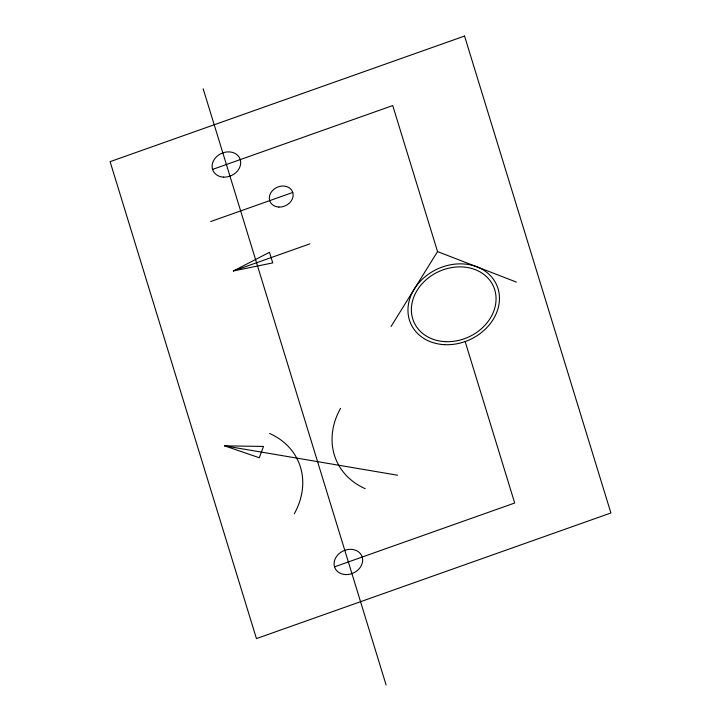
<?xml version="1.0" encoding="UTF-8"?>
<svg xmlns="http://www.w3.org/2000/svg" width="721" height="721" viewBox="0 0 721 721"><rect width="100%" height="100%" fill="white"/><g stroke="black" fill="none" stroke-linecap="round" stroke-linejoin="round"><path stroke-width="1.08" d="M391.052 326.496L437.548 251.593L392.738 105.563L212.56 169.417M233.352 270.979L269.483 252.305L272.736 262.895L233.352 270.979L309.886 243.86M210.694 221.545L292.78 192.453M334.508 566.859L514.695 503.015L465.153 341.547M224.492 445.83L263.498 446.452L259.299 457.745L224.492 445.83L397.514 475.211M437.548 251.593L516.371 282.082M203.169 88.782L386.095 684.95M365.186 488.667A75.363 62.177 -24.8 0 1 340.537 408.356M269.618 433.483A75.363 62.177 -24.8 0 1 294.267 513.794M464.549 36.05L110.097 161.657L256.451 638.59L610.903 512.982L464.549 36.05M278.892 207.062A12.266 10.121 -24.8 0 0 292.528 191.759A12.266 10.121 -24.8 0 0 272.295 190.813A12.266 10.121 -24.8 0 0 278.892 207.062M223.591 177.123A14.717 12.149 -24.8 0 0 239.949 158.764A14.717 12.149 -24.8 0 0 215.669 157.629A14.717 12.149 -24.8 0 0 223.591 177.123M345.548 574.574A14.717 12.149 -24.8 0 0 361.906 556.215A14.717 12.149 -24.8 0 0 337.626 555.08A14.717 12.149 -24.8 0 0 345.548 574.574M445.317 341.646A43.584 35.96 -24.8 0 0 493.858 287.337A43.584 35.96 -24.8 0 0 421.974 283.876A43.584 35.96 -24.8 0 0 445.317 341.646M444.641 344.665A47.099 38.862 -24.8 0 0 497.093 285.967A47.099 38.862 -24.8 0 0 419.415 282.226A47.099 38.862 -24.8 0 0 444.641 344.665"/></g></svg>
